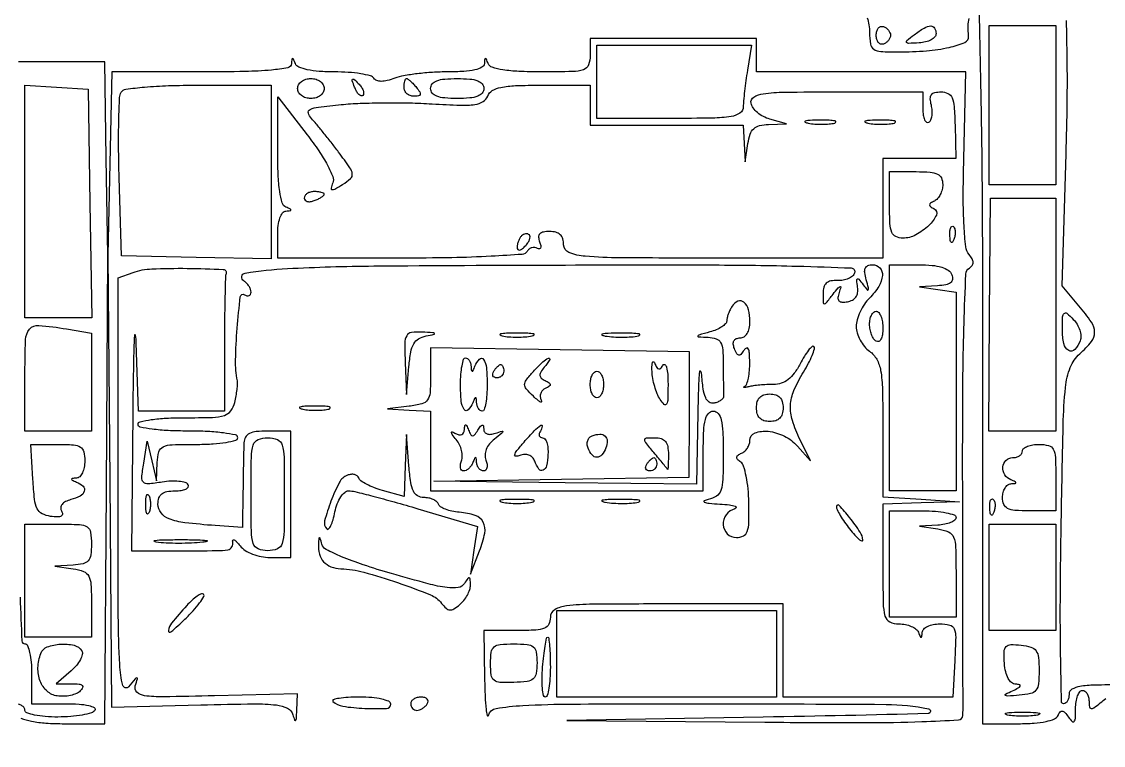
# Model space of a CAD drawing. Extents: x 23 to 255, y 40 to 184.
# Drawn here: x 47.76 to 61.52, y 148.45 to 157.66 of the extents above; entities that cross this region are included whole.
import ezdxf

# ---------------------------------------------------------------- set-up
doc = ezdxf.new("R2010")
doc.units = 0
doc.header["$MEASUREMENT"] = 0

msp = doc.modelspace()

# ---------------------------------------------------------------- linework, layer by layer
for points in [[(207.919475, 175.632891, 0.000007), (191.762556, 175.634099, 0.00002)], [(173.0434, 175.634494, 0.000013), (151.49745, 175.633531)], [(47.752712, 162.111413, 0.008141), (48.108224, 162.109, 0.02075), (48.365658, 162.122138, 0.022816), (48.546849, 162.147322, 0.211442), (48.610598, 162.19098, 0.031804), (48.632773, 162.232554, 0.41472), (48.627191, 162.24739, 0.228335), (48.60538, 162.24686, 0.01728), (48.552321, 162.217332, -0.009209), (48.485843, 162.178918, -0.558848), (48.475933, 162.184509, -0.177912), (48.482567, 162.20492, -0.003784), (48.549609, 162.28886, -0.113209), (48.638993, 162.358782, -0.06192), (48.771963, 162.402065, -0.03745), (48.972371, 162.425446, -0.01032), (49.289859, 162.432, 0.003172), (49.530088, 162.433524, 0.005121), (49.734537, 162.438213, 0.001238), (49.912379, 162.444555, 0.248592), (49.927203, 162.45315, 0.137701), (49.932728, 162.472053, 0.000008), (49.952466, 164.319505, 0.000321)], [(59.937617, 157.739042, -0.000646), (59.959855, 156.626325, -0.003416), (59.976439, 155.227706, -0.001256), (59.9814, 153.2529), (59.9814, 148.7268), (60.43965, 148.7268, 0.01723), (60.635224, 148.733541, 0.034776), (60.787884, 148.754811, 0.043688), (60.895753, 148.787622, 0.203421), (60.940809, 148.83255, -0.068328), (60.966162, 148.876634, -0.274217), (60.993919, 148.887629, -0.172412), (61.027216, 148.869458, -0.02856), (61.073464, 148.8114, 0.037838), (61.120209, 148.754899, 0.441775), (61.145715, 148.755614, 0.167019), (61.161163, 148.794312, 0.010815), (61.164505, 148.91715, -0.034565), (61.171171, 149.006259, -0.052525), (61.190271, 149.081459, -0.068254), (61.217854, 149.133175, -0.240619), (61.2504, 149.1498, -0.159372), (61.282668, 149.139247, -0.096868), (61.310149, 149.10948, -0.078585), (61.328706, 149.065032, -0.059737), (61.335, 149.012541, 0.034637), (61.339991, 148.940584, 0.332946), (61.360315, 148.920092, 0.194971), (61.396275, 148.928832, 0.014496), (61.47814, 148.991391, -0.006651), (61.550697, 149.048664, -0.145069)], [(58.512136, 157.704952, -0.047701), (58.535395, 157.615721, -0.039935), (58.5432, 157.51815, 0.038369), (58.554441, 157.371877, 0.210371), (58.596075, 157.30665, 0.134842), (58.684557, 157.277334, 0.012968), (58.913325, 157.2714, 0.020078), (59.267141, 157.285613, 0.03551), (59.555824, 157.329625, 0.04247), (59.756992, 157.393437, 0.336021), (59.8034, 157.47257, -0.030904), (59.796089, 157.602653, -0.072681), (59.810661, 157.698583, -0.119172)], [(61.754708, 149.218597, 0.007102), (61.406048, 149.217591, 0.038093), (61.217027, 149.199916, 0.08766), (61.116233, 149.163778, 0.269147), (61.0812, 149.10341, -0.054314), (61.076081, 149.056428, -0.074008), (61.060901, 149.016675, -0.093644), (61.038463, 148.989998, -0.172885), (61.012096, 148.9806, -0.408446), (60.984399, 149.007755, -0.001027), (60.973785, 149.608094, -0.005056), (60.969983, 150.297645, -0.003031), (60.978716, 151.11675, -0.001263), (61.005885, 152.528044, -0.020201), (61.035577, 153.004987, -0.066377), (61.096217, 153.258118, -0.120403), (61.21702, 153.431943, 0.040764), (61.365296, 153.586237, 0.176933), (61.406204, 153.704208, 0.146503), (61.36491, 153.834286, 0.0253), (61.206974, 154.04251), (60.994347, 154.295202), (61.043816, 155.973651, 0.004234), (61.057482, 156.624403, 0.006453), (61.057268, 157.189481, 0.002706), (61.048271, 157.670649, 0.148769)], [(47.746564, 148.797657, 0.042098), (47.883221, 148.758401, 0.032673), (48.066392, 148.734405, 0.016235), (48.300557, 148.7268), (48.8142, 148.7268), (48.834202, 151.70895), (48.854204, 154.6911), (48.877467, 151.8147), (48.90073, 148.9383), (50.034426, 148.965867, -0.002937), (50.715742, 148.978429, -0.030077), (50.997395, 148.965019, -0.089753), (51.140337, 148.922872, -0.216307), (51.208047, 148.838967, 0.01578), (51.228201, 148.770047, 0.581501), (51.241187, 148.767397, 0.163068), (51.251779, 148.792773, 0.00626), (51.25794, 148.896), (51.267908, 149.1075), (50.211058, 149.081527, -0.002643), (49.560081, 149.06897, -0.034809), (49.319766, 149.082343, -0.158562), (49.223696, 149.127533, -0.288431), (49.202611, 149.208427, 0.007633), (49.229888, 149.299382, 0.539496), (49.221201, 149.30942, 0.18769), (49.200583, 149.298072, 0.003223), (49.117206, 149.19708, -0.61902), (49.043394, 149.213701, -0.046952), (49.00431, 149.477829, -0.012266), (48.986645, 150.096643, -0.001002), (48.9834, 151.716024), (48.9834, 154.399188), (49.17375, 154.465936, -0.073951), (49.412639, 154.511788, -0.013682), (49.861654, 154.51836, -0.007265), (50.321869, 154.505813, -0.511411), (50.35815, 154.450862, 0.083435), (50.349633, 154.407842, 0.001379), (50.343213, 154.162897, 0.003529), (50.338531, 153.877259, 0.002332), (50.337, 153.549), (50.337, 152.703), (49.79006, 152.703), (49.243119, 152.703), (49.215701, 153.57015, 0.046004), (49.203558, 153.667939, 0.874943), (49.191097, 153.666911, 0.008462), (49.179013, 153.311465, 0.001724), (49.170442, 152.68185), (49.1526, 150.9264), (49.7448, 150.9264, 0.001603), (50.242744, 150.927996, 0.039037), (50.380708, 150.939674, 0.225154), (50.431726, 150.974983, 0.189348), (50.441525, 151.04061, -0.195935), (50.444964, 151.061802, -0.398942), (50.459886, 151.065831, -0.082596), (50.491855, 151.041006, -0.019959), (50.535451, 150.98985, 0.08543), (50.600049, 150.931517, 0.048594), (50.694314, 150.883999, 0.045485), (50.804521, 150.852439, 0.047033), (50.917377, 150.8418), (51.183, 150.8418), (51.183, 151.6455), (51.183, 152.4492), (50.8869, 152.4492, 0.024572), (50.742027, 152.442076, 0.089443), (50.653769, 152.417015, 0.149674), (50.604637, 152.371038, 0.120049), (50.584353, 152.30115, 0.005091), (50.581526, 152.216362, 0.000933), (50.578188, 152.059585, 0.001002), (50.574992, 151.87612, 0.000911), (50.572417, 151.686703), (50.566928, 151.220305), (50.219314, 151.246265, -0.010928), (49.834198, 151.283504, -0.060453), (49.632303, 151.332699, -0.137644), (49.529656, 151.408066, -0.167513), (49.491, 151.520212, -0.078015), (49.503331, 151.598759, -0.151293), (49.539472, 151.650278, -0.122538), (49.604645, 151.678983, -0.042783), (49.707493, 151.6878, 0.035133), (49.787129, 151.693403, 0.075148), (49.846043, 151.711015, 0.144926), (49.875127, 151.736957, 0.284355), (49.875143, 151.76683, 0.190365), (49.838149, 151.794431, 0.041004), (49.758044, 151.809239, 0.037323), (49.656342, 151.811908, 0.028132), (49.545095, 151.800226, -0.014834), (49.363877, 151.776311, -0.226811), (49.306009, 151.797076, -0.223923), (49.285427, 151.855333, -0.014454), (49.309342, 152.038446), (49.354794, 152.3223), (49.412888, 152.0685), (49.470981, 151.8147), (49.480991, 152.04735, -0.057577), (49.502909, 152.1849, -0.222395), (49.55786, 152.248739, -0.09862), (49.673256, 152.275249, -0.007302), (49.9986, 152.28, 0.015416), (50.19456, 152.286043, 0.025878), (50.35815, 152.304675, 0.024068), (50.480547, 152.331182, 0.339565), (50.5062, 152.3646, 0.354925), (50.478041, 152.399272, 0.018508), (50.326425, 152.42523, 0.02162), (50.123599, 152.443394, 0.011522), (49.8717, 152.4492, -0.011522), (49.619801, 152.455006, -0.02162), (49.416975, 152.47317, -0.018508), (49.265359, 152.499128, -0.354925), (49.2372, 152.5338, -0.350249), (49.264575, 152.568085, -0.020235), (49.405997, 152.59422, -0.02294), (49.595258, 152.612523, -0.012635), (49.827788, 152.6184, 0.007156), (50.184573, 152.623506, 0.0672), (50.335635, 152.648322, 0.16194), (50.416742, 152.705994, 0.096722), (50.46752, 152.814204, 0.015141), (50.485211, 152.894973, 0.015674), (50.497748, 152.97574, 0.015567), (50.504211, 153.046161, 0.062768), (50.501414, 153.089154, -0.052358), (50.478738, 153.352997, -0.015654), (50.499024, 153.756809, -0.008375), (50.538588, 154.158207, -0.549349), (50.5908, 154.1835, 0.076764), (50.62315, 154.16981, 0.154201), (50.650549, 154.171424, 0.186277), (50.668696, 154.18777, 0.117858), (50.6754, 154.215814, 0.092658), (50.668553, 154.252442, 0.053013), (50.647896, 154.292562, 0.050471), (50.617583, 154.329871, 0.058587), (50.581768, 154.358282, -0.694585), (50.601953, 154.459447, -0.027174), (51.13816, 154.516148, -0.010717), (52.235891, 154.548633, -0.001436), (54.548677, 154.56084, -0.001039), (56.56391, 154.561499, -0.006095), (57.622482, 154.54674, -0.004006), (58.31093, 154.523224, -0.499868), (58.353373, 154.461391, -0.135253), (58.325778, 154.420566, -0.071503), (58.273753, 154.387604, -0.06276), (58.206495, 154.367046, -0.056717), (58.133843, 154.36283, 0.057744), (58.049002, 154.357732, 0.140007), (57.993102, 154.330481, 0.146003), (57.961437, 154.278725, 0.064864), (57.951, 154.19861, 0.008095), (57.952854, 154.084114, 0.381804), (57.967648, 154.068605, 0.248049), (57.99164, 154.078941, 0.004766), (58.078108, 154.18848, -0.005828), (58.14396, 154.271542, -0.152628), (58.167426, 154.287113, -0.586039), (58.176806, 154.277885, -0.016763), (58.15616, 154.211175, 0.054676), (58.141241, 154.145816, 0.215207), (58.153493, 154.107406, 0.202647), (58.19118, 154.089748, 0.04849), (58.261703, 154.093885, 0.082459), (58.32499, 154.11486, 0.118288), (58.369224, 154.153662, 0.115868), (58.391608, 154.208974, 0.076964), (58.391622, 154.27771, -0.008344), (58.379163, 154.368269, -0.32263), (58.388482, 154.385162, -0.348545), (58.406543, 154.380967, -0.008978), (58.460614, 154.3104, 0.011192), (58.510695, 154.245638, 0.51334), (58.52506, 154.246478, 0.206935), (58.528746, 154.269939, 0.005474), (58.500741, 154.37385, -0.034623), (58.481876, 154.464591, -0.133132), (58.489219, 154.521229, -0.202004), (58.521405, 154.552974, -0.095251), (58.579799, 154.5642, -0.206812), (58.673478, 154.523721, -0.213496), (58.706556, 154.428508, -0.117632), (58.660207, 154.288876, -0.057742), (58.5432, 154.1412, 0.04924), (58.478438, 154.06225, 0.037866), (58.423703, 153.965061, 0.038887), (58.386213, 153.865303, 0.070551), (58.374, 153.779176, 0.074668), (58.38643, 153.696404, 0.048812), (58.423703, 153.607171, 0.048158), (58.478455, 153.525301, 0.065236), (58.5432, 153.4644, -0.111562), (58.634104, 153.361601, -0.083227), (58.684134, 153.218251, -0.037223), (58.707173, 152.977251, -0.005224), (58.7124, 152.477046), (58.7124, 151.611644), (59.19885, 151.581118), (59.6853, 151.550593), (59.19885, 151.534597), (58.7124, 151.5186), (58.7124, 150.7572, 0.003809), (58.716182, 150.260712, 0.061852), (58.739229, 150.095716, 0.217496), (58.799516, 150.022767, 0.113438), (58.91685, 149.9958, -0.048059), (58.998222, 149.987961, -0.053115), (59.073777, 149.964736, -0.060057), (59.132837, 149.930581, -0.136586), (59.163971, 149.89005, 0.009076), (59.187682, 149.83423, 0.295955), (59.199444, 149.8266, 0.382689), (59.208558, 149.834773, 0.011437), (59.213321, 149.89005, -0.187352), (59.232033, 149.930479, -0.081215), (59.281592, 149.964736, -0.064104), (59.353063, 149.988003, -0.046706), (59.436352, 149.9958, -0.059757), (59.562337, 149.980689, -0.240173), (59.619363, 149.931658, -0.103713), (59.638861, 149.826027, -0.007655), (59.627191, 149.5305), (59.601677, 149.0652), (58.522539, 149.0652), (57.4434, 149.0652), (57.4434, 149.6574), (57.4434, 150.2496), (55.9629, 150.2496, 0.001825), (55.020629, 150.24616, 0.026629), (54.688613, 150.226033, 0.103099), (54.537584, 150.176107, 0.267644), (54.4824, 150.0804, -0.110458), (54.462609, 149.991907, -0.189791), (54.408375, 149.94081, -0.083766), (54.297069, 149.916694, -0.011557), (54.0594, 149.9112), (53.6364, 149.9112), (53.646214, 149.29785, 0.006215), (53.652638, 149.071939, 0.015753), (53.66451, 148.908161, 0.044338), (53.679284, 148.832353, 0.762131), (53.694717, 148.83255, -0.296248), (53.791384, 148.920667, -0.027063), (54.13079, 148.95782, -0.012691), (54.767081, 148.976619, -0.001127), (56.370953, 148.979669, -0.001343), (58.754664, 148.972426, -0.049855), (59.293499, 148.915448, -0.891061), (59.288007, 148.854508, -0.001869), (57.1896, 148.809474), (54.6939, 148.765248), (57.21075, 148.746024, 0.00173), (58.492335, 148.74067, 0.00876), (59.207069, 148.75268, 0.006822), (59.675182, 148.77515, 0.387501), (59.730821, 148.83255, 0.00784), (59.732041, 148.915124, 0.000042), (59.731244, 149.719088, 0.000185), (59.729922, 150.635022, 0.000117), (59.727738, 151.702051, -0.001989), (59.729875, 152.96094, -0.006156), (59.745165, 153.810896, -0.002711), (59.767824, 154.444901, -0.248981), (59.813225, 154.522533, 0.092363), (59.849367, 154.555387, 0.16921), (59.861505, 154.59282, 0.126361), (59.848909, 154.637799, 0.042092), (59.8095, 154.694353, -0.146048), (59.767057, 154.793995, -0.014321), (59.744904, 155.057132, -0.014326), (59.735212, 155.420004, -0.005841), (59.741942, 155.913641), (59.7699, 157.017839), (58.43745, 157.01772), (57.105, 157.0176), (57.105, 157.2291), (57.105, 157.4406), (56.0475, 157.4406), (54.99, 157.4406), (54.99, 157.2291, -0.087474), (54.968427, 157.106729, -0.228), (54.906105, 157.045879, -0.076351), (54.767571, 157.021712, -0.005076), (54.36255, 157.0176, -0.010741), (54.080518, 157.023659, -0.028397), (53.879721, 157.043753, -0.037086), (53.744091, 157.075604, -0.22427), (53.692429, 157.12335, 0.009076), (53.668718, 157.17917, 0.295955), (53.656956, 157.1868, 0.382689), (53.647842, 157.178627, 0.011437), (53.643079, 157.12335, -0.262429), (53.612729, 157.076656, -0.064645), (53.523618, 157.043922, -0.040924), (53.381053, 157.023667, -0.014833), (53.176607, 157.0176, 0.015586), (52.984876, 157.011622, 0.014461), (52.789013, 156.993698, 0.014621), (52.61578, 156.96762, 0.046199), (52.502802, 156.936233, -0.029798), (52.408275, 156.906604, -0.061117), (52.331347, 156.897165, -0.087389), (52.274138, 156.907241, -0.168712), (52.238502, 156.936233, 0.195707), (52.194912, 156.968061, 0.020993), (52.069842, 156.993698, 0.023337), (51.912237, 157.01167, 0.01672), (51.734957, 157.0176, -0.01751), (51.541868, 157.024364, -0.035028), (51.390707, 157.045676, -0.043953), (51.283761, 157.078516, -0.203096), (51.239029, 157.12335, 0.009076), (51.215318, 157.17917, 0.295955), (51.203556, 157.1868, 0.382689), (51.194442, 157.178627, 0.011437), (51.189679, 157.12335, -0.342314), (51.142915, 157.070321, -0.024128), (50.934039, 157.040836, -0.018583), (50.60024, 157.022518, -0.004415), (50.043287, 157.0176), (48.903575, 157.0176), (48.877444, 155.85435), (48.851313, 154.6911), (48.83281, 155.9178), (48.814307, 157.1445), (48.264576, 157.1445), (47.714845, 157.1445)], [(47.73633, 150.336444, 0.002321), (47.759455, 149.77976, 0.400758), (47.799, 149.742, -0.31052), (47.831868, 149.719409, -0.036969), (47.858749, 149.630169, -0.033738), (47.877485, 149.507214, -0.020945), (47.8836, 149.3613), (47.8836, 148.9806), (48.311593, 148.9806, -0.014995), (48.487032, 148.975337, -0.040398), (48.610451, 148.957853, -0.077973), (48.678695, 148.930823, -0.420328), (48.6873, 148.896, -0.187586), (48.643577, 148.863012, -0.024383), (48.527584, 148.836251, -0.025672), (48.380917, 148.817576, -0.018832), (48.217007, 148.8114, -0.019057), (48.056782, 148.817509, -0.030878), (47.92179, 148.836251, -0.03204), (47.822609, 148.863034, -0.321151), (47.799, 148.896, 0.154765), (47.788768, 148.928265, 0.09778), (47.759948, 148.955749, 0.080164), (47.716891, 148.974296, 0.061768)]]:
    msp.add_lwpolyline(points, format="xyb")
for points in [[(65.58615, 159.830721), (64.296, 159.804993), (64.275635, 155.471447), (64.255271, 151.1379), (64.232567, 155.473101), (64.209864, 159.808302), (58.013682, 159.830559, -0.000028), (54.020799, 159.845125, -0.989179), (54.020767, 159.849534, -0.004438), (54.430313, 159.853293, -0.000015), (59.3469, 159.854632, -0.000316), (62.150895, 159.853538, -0.000703), (64.285557, 159.848357, -0.001095), (65.586093, 159.840525, -0.986023)], [(58.80969, 157.4829, -0.102038), (58.802887, 157.44991, -0.070382), (58.782975, 157.417234, -0.066918), (58.753508, 157.389818, -0.073624), (58.718745, 157.372215, -0.159683), (58.684188, 157.37204, -0.143818), (58.654515, 157.392224, -0.107546), (58.634539, 157.431207, -0.064908), (58.6278, 157.4829, -0.064908), (58.634539, 157.534593, -0.107546), (58.654515, 157.573576, -0.143818), (58.684188, 157.59376, -0.159683), (58.718745, 157.593585, -0.073624), (58.753508, 157.575982, -0.066918), (58.782975, 157.548566, -0.070382), (58.802887, 157.51589, -0.102038)], [(59.38914, 157.50405, -0.188006), (59.372992, 157.462692, -0.081609), (59.325726, 157.425702, -0.064286), (59.25591, 157.3984, -0.046697), (59.173344, 157.385832, -0.006372), (59.038384, 157.379757, -0.269129), (59.013888, 157.392935, -0.375369), (59.017821, 157.416298, -0.009263), (59.109954, 157.488892, -0.025847), (59.237839, 157.575843, -0.12342), (59.32155, 157.601723, -0.282167), (59.369952, 157.575545, -0.132145)], [(56.9901, 157.03875, 0.006371), (56.969958, 156.90643, 0.006031), (56.952792, 156.771202, 0.006003), (56.940483, 156.651173, 0.020978), (56.936731, 156.57345, -0.247061), (56.894588, 156.494574, -0.109953), (56.781728, 156.449936, -0.035547), (56.547324, 156.429598, -0.003871), (56.0052, 156.4254), (55.0746, 156.4254), (55.0746, 156.8907), (55.0746, 157.356), (56.058569, 157.356), (57.042539, 157.356)], [(51.606, 156.8061, -0.130775), (51.593039, 156.757391, -0.10214), (51.55665, 156.716212, -0.08892), (51.501892, 156.688664, -0.072314), (51.4368, 156.6792, -0.072314), (51.371708, 156.688664, -0.08892), (51.31695, 156.716212, -0.10214), (51.280561, 156.757391, -0.130775), (51.2676, 156.8061, -0.130775), (51.280561, 156.854809, -0.10214), (51.31695, 156.895987, -0.08892), (51.371708, 156.923536, -0.072314), (51.4368, 156.933, -0.072314), (51.501892, 156.923536, -0.08892), (51.55665, 156.895987, -0.10214), (51.593039, 156.854809, -0.130775)], [(52.097261, 156.719261, -0.278911), (52.074573, 156.713675, -0.120343), (52.046846, 156.730376, -0.070189), (52.017687, 156.768814, -0.036269), (51.992139, 156.823601, -0.008399), (51.962861, 156.904556, -0.286372), (51.96727, 156.923594, -0.400052), (51.983616, 156.923991, -0.011214), (52.039498, 156.87096, -0.043285), (52.076265, 156.82754, -0.063152), (52.099829, 156.783358, -0.082976), (52.1075, 156.74517, -0.20742)], [(52.778698, 156.8202, -0.02929), (52.820087, 156.763927, -0.21616), (52.82494, 156.731782, -0.284908), (52.804035, 156.712703, -0.046192), (52.746757, 156.7074, -0.088623), (52.698818, 156.715964, -0.094873), (52.658082, 156.740535, -0.099964), (52.63083, 156.777168, -0.110531), (52.6212, 156.8202, -0.02678), (52.623517, 156.863423, -0.042237), (52.630583, 156.899865, -0.051723), (52.640819, 156.925545, -0.278952), (52.653141, 156.933, -0.165873), (52.670571, 156.927054, -0.018608), (52.703199, 156.899865, -0.020979), (52.740512, 156.863402, -0.015561)], [(53.6364, 156.8061, -0.176579), (53.61528, 156.748162, -0.128937), (53.55885, 156.708281, -0.069535), (53.45774, 156.685679, -0.020272), (53.298, 156.6792, -0.020272), (53.13826, 156.685679, -0.069535), (53.03715, 156.708281, -0.128937), (52.98072, 156.748162, -0.176579), (52.9596, 156.8061, -0.176579), (52.98072, 156.864038, -0.128937), (53.03715, 156.903919, -0.069535), (53.13826, 156.926521, -0.020272), (53.298, 156.933, -0.020272), (53.45774, 156.926521, -0.069535), (53.55885, 156.903919, -0.128937), (53.61528, 156.864038, -0.176579)], [(50.9292, 155.743142), (50.9292, 154.637884), (49.97745, 154.656904), (49.0257, 154.675924), (48.997152, 155.673671, -0.005338), (48.990182, 156.062396, -0.007829), (48.993056, 156.404324, -0.004227), (49.002404, 156.691716, -0.128857), (49.023295, 156.759909, -0.224837), (49.08129, 156.797484, -0.01064), (49.31834, 156.823978, -0.014735), (49.623741, 156.842495, -0.007772), (50.003593, 156.8484), (50.9292, 156.8484)], [(54.99, 156.5946), (54.99, 156.3408), (55.9629, 156.3408), (56.9358, 156.3408), (56.948476, 156.10815), (56.961152, 155.8755), (56.996395, 156.10815, -0.044271), (57.024942, 156.225397, -0.125696), (57.070514, 156.295352, -0.129248), (57.143184, 156.333764, -0.04805), (57.258669, 156.349233), (57.4857, 156.357666), (57.274644, 156.416392, -0.054984), (57.191858, 156.449578, -0.053425), (57.117421, 156.500268, -0.058026), (57.061845, 156.559891, -0.111484), (57.035791, 156.619459, -0.311298), (57.06972, 156.696817, -0.105592), (57.191634, 156.740421, -0.03033), (57.460715, 156.759947, -0.002949), (58.113997, 156.7638), (59.22, 156.7638), (59.22, 156.547307, 0.034022), (59.225432, 156.467563, 0.072514), (59.242518, 156.408326, 0.140077), (59.267673, 156.378698, 0.293546), (59.296658, 156.378191, 0.15438), (59.322834, 156.408591, 0.064046), (59.337806, 156.461329, 0.054994), (59.340337, 156.526477, 0.046215), (59.329091, 156.594684, -0.049835), (59.316212, 156.676469, -0.173838), (59.331139, 156.726928, -0.181572), (59.374144, 156.755085, -0.055173), (59.45288, 156.7638, -0.11439), (59.540386, 156.743515, -0.181407), (59.59257, 156.688202, -0.08181), (59.619456, 156.575481, -0.01209), (59.630424, 156.3408), (59.639954, 155.9178), (59.176177, 155.9178), (58.7124, 155.9178), (58.7124, 155.2833), (58.7124, 154.6488), (56.682, 154.6488, -0.001241), (55.372565, 154.652051, -0.019546), (54.92655, 154.671713, -0.07148), (54.719254, 154.719345, -0.309944), (54.6516, 154.818, 0.072786), (54.640593, 154.893211, 0.130944), (54.608169, 154.945974, 0.12593), (54.552744, 154.97689, 0.064658), (54.473349, 154.9872, 0.043923), (54.39342, 154.980165, 0.15703), (54.348646, 154.95645, 0.206274), (54.333094, 154.915792, 0.081406), (54.34548, 154.855906, -0.03703), (54.359767, 154.808441, -0.134924), (54.358213, 154.777301, -0.315874), (54.343036, 154.765983, -0.14665), (54.318077, 154.772686, 0.109749), (54.284327, 154.784433, 0.099868), (54.247531, 154.781382, 0.095102), (54.213349, 154.763955, 0.089269), (54.187153, 154.73478, -0.240869), (54.123888, 154.69647, -0.004628), (53.730263, 154.671836, -0.009129), (53.22863, 154.654277, -0.004183), (52.573907, 154.6488), (51.0138, 154.6488), (51.0138, 154.9449, -0.029469), (51.02092, 155.065599, -0.054598), (51.042981, 155.161137, -0.076734), (51.07672, 155.224516, -0.219781), (51.11955, 155.247679, 0.011437), (51.174827, 155.252442, 0.382689), (51.183, 155.261556, 0.295955), (51.17537, 155.273318, 0.009076), (51.11955, 155.297029, -0.229469), (51.071153, 155.350445, -0.034939), (51.039567, 155.494973, -0.026766), (51.019714, 155.710638, -0.009569), (51.0138, 156.019629), (51.0138, 156.699558), (51.388925, 156.216471, -0.015697), (51.537449, 156.012281, -0.026759), (51.646609, 155.831802, -0.02833), (51.714633, 155.684962, -0.188067), (51.715059, 155.605715, 0.030471), (51.694036, 155.53905, 0.441691), (51.706273, 155.520666, 0.170315), (51.740903, 155.527173, 0.008782), (51.839937, 155.586629, 0.03991), (51.940981, 155.661551, 0.249259), (51.96317, 155.719717, 0.122322), (51.933596, 155.796519, 0.007498), (51.788752, 155.996856, 0.005038), (51.693674, 156.121648, 0.004731), (51.594106, 156.247169, 0.004711), (51.503703, 156.356818, 0.016232), (51.442158, 156.4254, -0.1288), (51.404295, 156.493467, -0.36172), (51.425989, 156.539228, -0.077898), (51.531849, 156.569492, -0.006176), (51.822858, 156.601817, -0.015296), (52.061675, 156.618007, -0.007286), (52.369596, 156.624944, -0.007215), (52.691848, 156.622857, -0.010175), (52.978817, 156.611011, 0.006967), (53.338036, 156.593874, 0.04308), (53.522445, 156.60354, 0.098767), (53.626904, 156.639947, 0.169631), (53.685818, 156.709544, -0.168972), (53.744281, 156.778786, -0.08345), (53.853025, 156.820753, -0.041772), (54.037789, 156.842713, -0.008701), (54.364551, 156.8484), (54.99, 156.8484)], [(57.761636, 156.365566, 0.028254), (57.845651, 156.354284, 0.020511), (57.939968, 156.35089, 0.020826), (58.030035, 156.355099, 0.041951), (58.100036, 156.367273, 0.285845), (58.113112, 156.381088, 0.417468), (58.104495, 156.393962, 0.038992), (58.030391, 156.402298, 0.009782), (57.9087, 156.404065, 0.008901), (57.787815, 156.401303, 0.053901), (57.72591, 156.392052, 0.67161), (57.724235, 156.379428, 0.082665)], [(58.523036, 156.365566, 0.028254), (58.607051, 156.354284, 0.020511), (58.701368, 156.35089, 0.020826), (58.791435, 156.355099, 0.041951), (58.861436, 156.367273, 0.285845), (58.874512, 156.381088, 0.417468), (58.865895, 156.393962, 0.038992), (58.791791, 156.402298, 0.009782), (58.6701, 156.404065, 0.008901), (58.549215, 156.401303, 0.053901), (58.48731, 156.392052, 0.67161), (58.485635, 156.379428, 0.082665)], [(59.4738, 155.58645, -0.05969), (59.465931, 155.520769, -0.056352), (59.442736, 155.457435, -0.060661), (59.408527, 155.405767, -0.107454), (59.36805, 155.37495, 0.034028), (59.319937, 155.348374, 0.24038), (59.306928, 155.325981, 0.262265), (59.317901, 155.303749, 0.03926), (59.362763, 155.278012, -0.409896), (59.392702, 155.196095, -0.096593), (59.298952, 155.064831, -0.067473), (59.130097, 154.943449, -0.122742), (58.9662, 154.9026, -0.110458), (58.877707, 154.922391, -0.189791), (58.82661, 154.976625, -0.083766), (58.802494, 155.087931, -0.011557), (58.797, 155.3256), (58.797, 155.7486), (59.1354, 155.7486, -0.017721), (59.314322, 155.742257, -0.09427), (59.408511, 155.717316, -0.178255), (59.456502, 155.667937, -0.104969)], [(51.3522, 155.412855, 0.184534), (51.362562, 155.385734, 0.147206), (51.389477, 155.369286, 0.100118), (51.430509, 155.366958, 0.055937), (51.4791, 155.379606, 0.02136), (51.527708, 155.400682, 0.030395), (51.568723, 155.423765, 0.030693), (51.59863, 155.445789, 0.222225), (51.606, 155.461551, 0.289661), (51.597871, 155.474405, 0.046727), (51.568723, 155.485033, 0.039339), (51.52773, 155.492391, 0.024748), (51.4791, 155.4948, 0.062722), (51.430579, 155.488689, 0.08088), (51.389477, 155.470729, 0.098158), (51.361971, 155.444107, 0.152681)], [(54.1158, 154.9308, 0.063896), (54.094194, 154.902833, 0.039129), (54.075968, 154.865288, 0.038674), (54.063536, 154.824585, 0.054831), (54.0594, 154.78698, 0.142677), (54.067325, 154.759772, 0.290264), (54.08669, 154.750681, 0.131573), (54.11803, 154.763481, 0.034019), (54.15951, 154.79967, 0.041736), (54.194633, 154.841203, 0.061283), (54.217373, 154.883212, 0.080535), (54.225185, 154.919331, 0.212536), (54.21591, 154.94349, 0.128169), (54.194896, 154.955815, 0.100736), (54.168472, 154.957793, 0.089268), (54.14064, 154.949056, 0.075941)], [(59.616191, 154.886737, -0.054073), (59.597448, 154.851487, -0.470617), (59.58203, 154.850028, -0.168741), (59.570074, 154.874711, -0.018894), (59.565079, 154.93785, -0.028489), (59.566009, 154.996747, -0.077125), (59.575376, 155.037354, -0.208169), (59.590997, 155.052797, -0.296942), (59.609513, 155.048887, -0.126455), (59.625861, 155.021229, -0.060344), (59.632558, 154.980172, -0.05415), (59.629392, 154.933003, -0.051402)], [(59.588994, 154.4373, -0.114517), (59.597215, 154.378265, -0.209233), (59.57423, 154.33641, -0.120833), (59.514557, 154.310076, -0.030018), (59.407695, 154.297724), (59.1777, 154.285048), (59.41035, 154.249805), (59.643, 154.214561), (59.643, 152.951181), (59.643, 151.6878), (59.22, 151.6878), (58.797, 151.6878), (58.797, 153.126), (58.797, 154.5642), (59.168649, 154.5642, -0.021796), (59.337526, 154.556835, -0.051552), (59.461041, 154.533057, -0.0754), (59.544375, 154.493447, -0.153735)], [(56.794891, 154.03683, 0.028873), (56.768765, 153.989886, 0.024212), (56.746485, 153.937439, 0.024903), (56.730819, 153.887414, 0.059485), (56.725595, 153.848914, -0.194574), (56.710739, 153.813813, -0.051399), (56.662552, 153.774578, -0.04426), (56.593866, 153.737747, -0.03312), (56.5128, 153.709297, 0.001744), (56.371124, 153.669355, 0.252115), (56.359183, 153.657725, 0.489363), (56.365715, 153.648291, 0.00269), (56.49165, 153.642033, -0.072776), (56.592503, 153.622682, -0.185585), (56.648426, 153.5754, -0.108512), (56.675449, 153.483425, -0.017397), (56.682, 153.2952, 0.001216), (56.682326, 153.160968, 0.001564), (56.683313, 153.037567, 0.001193), (56.68471, 152.934133, 0.013606), (56.686469, 152.89335, -0.178492), (56.678842, 152.86712, -0.075112), (56.65246, 152.840778, -0.060974), (56.612502, 152.818275, -0.046344), (56.564419, 152.803481, -0.206225), (56.50333, 152.815921, -0.143173), (56.458509, 152.87149, -0.064364), (56.427491, 152.985436, -0.014759), (56.406, 153.184181, 0.202771), (56.392529, 153.210162, 0.602686), (56.37899, 153.204558, 0.015531), (56.366738, 153.008876, 0.003676), (56.358849, 152.68185), (56.3436, 151.7724), (54.67275, 151.791612), (53.0019, 151.810825), (54.625522, 151.835722), (56.249144, 151.860619), (56.251326, 152.659062), (56.253507, 153.457504), (54.606463, 153.482102), (52.959419, 153.5067), (52.95951, 153.15251, -0.016511), (52.952407, 152.935813, -0.13842), (52.919988, 152.844418, -0.178221), (52.848122, 152.79503, -0.031483), (52.68465, 152.764199), (52.4097, 152.730078), (52.68465, 152.716539), (52.9596, 152.703), (52.9596, 152.1954), (52.9596, 151.6878), (54.6939, 151.6878), (56.4282, 151.6878), (56.4282, 152.1954, -0.010614), (56.433653, 152.452241, -0.050675), (56.454638, 152.59725, -0.113455), (56.493932, 152.67443, -0.222027), (56.5551, 152.703, -0.230673), (56.616761, 152.672954, -0.10913), (56.655916, 152.591181, -0.047757), (56.676681, 152.436831, -0.009571), (56.682, 152.158984, -0.008062), (56.67678, 151.835282, -0.07125), (56.652024, 151.694864, -0.168546), (56.595669, 151.620844, -0.099285), (56.49165, 151.578305, 0.063111), (56.440674, 151.561619, 0.657256), (56.441224, 151.545698, 0.069546), (56.501559, 151.531285, 0.008168), (56.6397, 151.520307, -0.012503), (56.76117, 151.509594, -0.048161), (56.835205, 151.493875, -0.377852), (56.845448, 151.476896, -0.291738), (56.83005, 151.460283, 0.172319), (56.719539, 151.385181, 0.1733), (56.681486, 151.257392, 0.189177), (56.733872, 151.14247, 0.194695), (56.849677, 151.0956, 0.114867), (56.937573, 151.116063, 0.195101), (56.987076, 151.171605, 0.080789), (57.008183, 151.28669, 0.01025), (57.008095, 151.53975, 0.019496), (56.997601, 151.714938, 0.025313), (56.973659, 151.873961, 0.0245), (56.941361, 152.00096, 0.16095), (56.903868, 152.053791, -0.04688), (56.864306, 152.089063, -0.214258), (56.854655, 152.117531, -0.22486), (56.869665, 152.142705, -0.051373), (56.91465, 152.166591, 0.087504), (56.955081, 152.191941, 0.065096), (56.989336, 152.232101, 0.064268), (57.012502, 152.280326, 0.080037), (57.0204, 152.32935, -0.310649), (57.085949, 152.424673, -0.121139), (57.252861, 152.44563, -0.085286), (57.461205, 152.384282, -0.099757), (57.624374, 152.25885), (57.790169, 152.0685), (57.659085, 152.339249, -0.036614), (57.562175, 152.583511, -0.088849), (57.537643, 152.775228, -0.088501), (57.581147, 152.964002, -0.036127), (57.702075, 153.198991, 0.015708), (57.765601, 153.310957, 0.024209), (57.812637, 153.411845, 0.021038), (57.842267, 153.494095, 0.279211), (57.834897, 153.524103, 0.405376), (57.811131, 153.524463, 0.03587), (57.766461, 153.475928, 0.031226), (57.713773, 153.400514, 0.017536), (57.658966, 153.303062, -0.037969), (57.585906, 153.184737, -0.070759), (57.507595, 153.10403, -0.084589), (57.420421, 153.057488, -0.080581), (57.321247, 153.0414, 0.012153), (57.235492, 153.039315, 0.010348), (57.145199, 153.033047, 0.010476), (57.063252, 153.023917, 0.028834), (57.006169, 153.012966, -0.012746), (56.965785, 153.003862, -0.084827), (56.945235, 153.003307, -0.606207), (56.943157, 153.009207, -0.077535), (56.95695, 153.020016, 0.186894), (56.981523, 153.049707, 0.029948), (57.001381, 153.123772, 0.029636), (57.014962, 153.218215, 0.022104), (57.019105, 153.3234, 0.015146), (57.015043, 153.438978, 0.093694), (57.000278, 153.496264, 0.412084), (56.976534, 153.50493, 0.144494), (56.946278, 153.478457, -0.034191), (56.906842, 153.424746, -0.265879), (56.87873, 153.414505, -0.234956), (56.853106, 153.433262, -0.027745), (56.823328, 153.499607, -0.065056), (56.809697, 153.556169, -0.15226), (56.818066, 153.598393, -0.176772), (56.847572, 153.62443, -0.093544), (56.896155, 153.6336, 0.145236), (56.946633, 153.648578, 0.113548), (56.986525, 153.689903, 0.086028), (57.011985, 153.755546, 0.049632), (57.0204, 153.840107, 0.060519), (57.001871, 153.992628, 0.154125), (56.944493, 154.086715, 0.28411), (56.869239, 154.099145, 0.155046)], [(58.7124, 153.755507, -0.035659), (58.70659, 153.674152, -0.083483), (58.688093, 153.616239, -0.1651), (58.660354, 153.589459, -0.253782), (58.6278, 153.5913, -0.111412), (58.595351, 153.623112, -0.050262), (58.568051, 153.676463, -0.046318), (58.549467, 153.741102, -0.046881), (58.5432, 153.807793, -0.049547), (58.549442, 153.87063, -0.069539), (58.568051, 153.923764, -0.089706), (58.595501, 153.959524, -0.186414), (58.6278, 153.972, -0.230178), (58.660209, 153.956246, -0.073461), (58.687549, 153.908405, -0.055981), (58.706219, 153.838416, -0.037227)], [(61.222324, 153.59786, -0.094134), (61.152481, 153.48499, -0.359148), (61.076369, 153.474314, -0.205578), (61.015021, 153.561153, -0.052433), (60.9966, 153.736329, -0.007956), (60.999267, 153.903941, -0.19543), (61.01775, 153.945572, -0.384127), (61.051297, 153.946696, -0.021349), (61.135069, 153.869789, -0.061146), (61.184205, 153.806901, -0.057719), (61.217818, 153.732791, -0.0621), (61.231711, 153.659145, -0.107618)], [(48.32775, 153.7485), (48.645, 153.696061), (48.645, 153.072631), (48.645, 152.4492), (48.222, 152.4492), (47.799, 152.4492), (47.799, 153.126, -0.00814), (47.806916, 153.612163, -0.169492), (47.858589, 153.746043, -0.244171), (47.975296, 153.7937, -0.018132)], [(52.63598, 153.31635), (52.65076, 152.9145), (52.682887, 153.26877, -0.02117), (52.70744, 153.452613, -0.083692), (52.74558, 153.55972, -0.130458), (52.806664, 153.622898, -0.087989), (52.900756, 153.659099, 0.00484), (53.004003, 153.680182, 0.591961), (53.007091, 153.690501, 0.185318), (52.98752, 153.699383, 0.002524), (52.85385, 153.706679, 0.043144), (52.715285, 153.701584, 0.239083), (52.655306, 153.66122, 0.127373), (52.631603, 153.570556, 0.009774)], [(53.86905, 153.658495, 0.029693), (53.95574, 153.647081, 0.017887), (54.0594, 153.643371, 0.017887), (54.16306, 153.647081, 0.029693), (54.24975, 153.658495, 0.142433), (54.275978, 153.671925, 0.611425), (54.272354, 153.684388, 0.039503), (54.195732, 153.692953, 0.008087), (54.0594, 153.695158, 0.008087), (53.923068, 153.692953, 0.039503), (53.846446, 153.684388, 0.611425), (53.842822, 153.671925, 0.142433)], [(55.181513, 153.657493, 0.022548), (55.284847, 153.646604, 0.015659), (55.402217, 153.643248, 0.015827), (55.515325, 153.647138, 0.031163), (55.604513, 153.658647, 0.248898), (55.620751, 153.671739, 0.49082), (55.61387, 153.684094, 0.030832), (55.522733, 153.692174, 0.00738), (55.3707, 153.694003, 0.006817), (55.219411, 153.691527, 0.040183), (55.140639, 153.682802, 0.720633), (55.139042, 153.670707, 0.075924)], [(53.473879, 153.27405, 0.011437), (53.478642, 153.218773, 0.382689), (53.487756, 153.2106, 0.295955), (53.499518, 153.21823, 0.009076), (53.523229, 153.27405, -0.093321), (53.581284, 153.364697, -0.482054), (53.632377, 153.36043, -0.126248), (53.669427, 153.255001, -0.021696), (53.6787, 153.0414, -0.017644), (53.674121, 152.911682, -0.028703), (53.660062, 152.802405, -0.028369), (53.640036, 152.721301, -0.329173), (53.61525, 152.703, -0.15854), (53.59052, 152.711044, -0.089311), (53.568476, 152.734064, -0.07335), (53.552392, 152.768306, -0.057469), (53.545121, 152.80875, 0.011437), (53.540358, 152.864027, 0.382689), (53.531244, 152.8722, 0.295955), (53.519482, 152.86457, 0.009076), (53.495771, 152.80875, -0.093321), (53.437716, 152.718103, -0.482054), (53.386623, 152.72237, -0.126248), (53.349573, 152.827799, -0.021696), (53.3403, 153.0414, -0.017644), (53.344879, 153.171118, -0.028703), (53.358938, 153.280395, -0.028369), (53.378964, 153.361499, -0.329173), (53.40375, 153.3798, -0.15854), (53.42848, 153.371756, -0.089311), (53.450524, 153.348736, -0.07335), (53.466608, 153.314494, -0.057469)], [(53.8902, 153.2106, -0.105053), (53.883342, 153.17832, -0.099167), (53.863882, 153.150851, -0.09642), (53.834807, 153.13244, -0.093332), (53.800607, 153.126, -0.108972), (53.770579, 153.132623, -0.182303), (53.752691, 153.150851, -0.161196), (53.750059, 153.178274, -0.082592), (53.7633, 153.2106, -0.029505), (53.786057, 153.242983, -0.035638), (53.811186, 153.270349, -0.038439), (53.835065, 153.289655, -0.151918), (53.852893, 153.2952, -0.210953), (53.867159, 153.288901, -0.081139), (53.879241, 153.270349, -0.061769), (53.887464, 153.242989, -0.042167)], [(54.404628, 153.261127, 0.035991), (54.360854, 153.199911, 0.154337), (54.350214, 153.15691, 0.203112), (54.367362, 153.122684, 0.068225), (54.415419, 153.091927, -0.028688), (54.468279, 153.063702, -0.253473), (54.481124, 153.041602, -0.266198), (54.46937, 153.019582, -0.031027), (54.418423, 152.991874, 0.096431), (54.38205, 152.965446, 0.104179), (54.359446, 152.927955, 0.10646), (54.354169, 152.88521, 0.104853), (54.36689, 152.843824, -0.162109), (54.370854, 152.82273, -0.506477), (54.360224, 152.816958, -0.06528), (54.323856, 152.840295, -0.013709), (54.267322, 152.890717, -0.022637), (54.176232, 152.984693, -0.184114), (54.155483, 153.039755, -0.166673), (54.175559, 153.097597, -0.017797), (54.268517, 153.207967, -0.016987), (54.38534, 153.328556, -0.099058), (54.459403, 153.37601, -0.721932), (54.474468, 153.357851, -0.033685)], [(55.917826, 153.290711, -0.468749), (55.940694, 153.293946, -0.148279), (55.96115, 153.259841, -0.044901), (55.975, 153.171839, -0.016593), (55.979169, 153.046242, -0.006698), (55.976604, 152.854778, -0.110096), (55.961105, 152.793074, -0.50899), (55.932453, 152.78834, -0.052113), (55.881022, 152.850808, -0.04876), (55.842866, 152.922824, -0.026295), (55.809615, 153.017667, -0.025936), (55.785647, 153.118774, -0.036835), (55.77576, 153.2106, -0.015761), (55.775601, 153.28593, -0.084214), (55.783636, 153.326096, -0.522148), (55.796853, 153.329371, -0.122459), (55.812563, 153.306777, 0.039112), (55.836645, 153.255896, 0.228637), (55.860393, 153.239614, 0.251288), (55.886249, 153.248787, 0.046014)], [(55.1592, 153.0414, -0.048028), (55.152966, 152.976646, -0.068025), (55.134349, 152.921902, -0.088204), (55.106907, 152.885015, -0.191087), (55.0746, 152.8722, -0.191087), (55.042293, 152.885015, -0.088204), (55.014851, 152.921902, -0.068025), (54.996234, 152.976646, -0.048028), (54.99, 153.0414, -0.048028), (54.996234, 153.106154, -0.068025), (55.014851, 153.160897, -0.088204), (55.042293, 153.197785, -0.191087), (55.0746, 153.2106, -0.191087), (55.106907, 153.197785, -0.088204), (55.134349, 153.160897, -0.068025), (55.152966, 153.106154, -0.048028)], [(57.4434, 152.7453, -0.067049), (57.432953, 152.667747, -0.125671), (57.401829, 152.613113, -0.128977), (57.348981, 152.580972, -0.072593), (57.2742, 152.570057, -0.072593), (57.199419, 152.580972, -0.128977), (57.146571, 152.613113, -0.125671), (57.115447, 152.667747, -0.067049), (57.105, 152.7453, -0.067049), (57.115447, 152.822853, -0.125671), (57.146571, 152.877487, -0.128977), (57.199419, 152.909628, -0.072593), (57.2742, 152.920543, -0.072593), (57.348981, 152.909628, -0.128977), (57.401829, 152.877487, -0.125671), (57.432953, 152.822853, -0.067049)], [(51.332036, 152.727766, 0.028254), (51.416051, 152.716484, 0.020511), (51.510368, 152.71309, 0.020826), (51.600435, 152.717299, 0.041951), (51.670436, 152.729473, 0.285845), (51.683512, 152.743288, 0.417468), (51.674895, 152.756162, 0.038992), (51.600791, 152.764498, 0.009782), (51.4791, 152.766265, 0.008901), (51.358215, 152.763503, 0.053901), (51.29631, 152.754252, 0.67161), (51.294635, 152.741628, 0.082665)], [(53.560745, 152.460777, -0.019202), (53.59539, 152.511078, -0.19395), (53.6167, 152.524031, -0.403118), (53.630666, 152.514406, -0.047148), (53.635105, 152.473005, 0.148696), (53.646926, 152.435817, 0.159406), (53.677182, 152.41274, 0.112489), (53.724667, 152.407426, 0.05488), (53.78445, 152.420937, -0.008153), (53.867534, 152.448065, -0.563076), (53.876596, 152.440014, -0.180349), (53.864842, 152.42032, -0.003505), (53.770704, 152.345915, 0.055444), (53.707721, 152.284523, 0.074976), (53.667055, 152.216332, 0.08555), (53.651668, 152.146668, 0.103645), (53.662299, 152.080734, -0.05053), (53.676788, 152.027434, -0.091977), (53.675935, 151.982471, -0.141439), (53.660461, 151.952996, -0.204363), (53.633745, 151.9416, -0.125347), (53.601967, 151.949694, -0.093898), (53.573909, 151.972664, -0.084106), (53.553838, 152.006944, -0.074841), (53.545121, 152.04735, 0.011437), (53.540358, 152.102627, 0.382689), (53.531244, 152.1108, 0.295955), (53.519482, 152.10317, 0.009076), (53.495771, 152.04735, -0.056357), (53.473881, 152.006908, -0.057449), (53.443634, 151.972664, -0.063419), (53.41001, 151.94937, -0.120376), (53.378205, 151.9416, -0.205779), (53.353813, 151.952082, -0.14097), (53.339737, 151.979193, -0.091425), (53.339055, 152.02055, -0.050178), (53.35242, 152.069577, 0.097068), (53.362792, 152.128979, 0.054911), (53.353259, 152.201692, 0.051902), (53.326736, 152.275778, 0.058548), (53.286315, 152.339617, -0.009281), (53.235411, 152.40482, -0.131845), (53.224485, 152.432008, -0.57665), (53.234651, 152.43965, -0.034874), (53.27685, 152.418147, 0.074582), (53.319818, 152.400379, 0.161577), (53.355036, 152.403102, 0.182234), (53.378884, 152.425681, 0.09831), (53.389279, 152.465357, -0.01329), (53.394149, 152.521314, -0.406489), (53.404051, 152.529407, -0.27355), (53.416885, 152.520226, -0.009318), (53.44182, 152.460777, 0.029355), (53.469492, 152.401568, 0.275386), (53.492671, 152.387755, 0.233412), (53.518802, 152.400656, 0.022213)], [(54.3555, 152.4492, 0.072289), (54.341461, 152.416832, 0.148156), (54.342262, 152.389451, 0.188811), (54.357387, 152.371372, 0.125887), (54.383858, 152.3646, -0.24309), (54.41384, 152.349108, -0.076118), (54.437228, 152.302489, -0.056481), (54.451096, 152.234149, -0.036268), (54.4523, 152.15316, -0.035002), (54.433559, 152.0071, -0.229515), (54.390178, 151.949893, -0.377096), (54.337512, 151.963365, -0.05825), (54.283154, 152.067074, 0.096419), (54.253488, 152.114534, 0.115349), (54.209788, 152.143807, 0.107383), (54.155074, 152.151885, 0.074901), (54.093931, 152.138413, -0.087946), (54.042477, 152.128465, -0.512603), (54.028641, 152.147088, -0.092545), (54.057051, 152.199973, -0.009546), (54.148285, 152.309039, -0.011046), (54.278651, 152.452447, -0.054102), (54.36212, 152.523155, -0.672884), (54.380126, 152.511103, -0.087701)], [(51.0984, 151.6455, -0.004059), (51.094573, 151.174038, -0.067556), (51.071029, 151.01946, -0.226266), (51.009561, 150.950924, -0.098988), (50.8869, 150.9264, -0.098988), (50.764239, 150.950924, -0.226266), (50.702771, 151.01946, -0.067556), (50.679227, 151.174038, -0.004059), (50.6754, 151.6455, -0.004059), (50.679227, 152.116962, -0.067556), (50.702771, 152.27154, -0.226266), (50.764239, 152.340076, -0.098988), (50.8869, 152.3646, -0.098988), (51.009561, 152.340076, -0.226266), (51.071029, 152.27154, -0.067556), (51.094573, 152.116962, -0.004059)], [(52.636449, 152.010956), (52.6212, 151.615011), (52.34625, 151.69385, -0.022445), (52.239026, 151.729875, -0.02876), (52.144248, 151.772943, -0.029098), (52.071613, 151.8167, -0.163464), (52.044684, 151.852392, 0.150495), (52.025445, 151.879282, 0.104034), (51.991417, 151.895455, 0.08566), (51.947575, 151.898329, 0.065333), (51.900726, 151.887066, 0.182259), (51.800654, 151.798055, 0.029521), (51.691559, 151.556519, 0.027326), (51.611311, 151.306496, 0.26638), (51.639281, 151.203319, 0.433043), (51.662438, 151.204059, 0.06921), (51.6904, 151.246428, 0.041483), (51.718816, 151.321414, 0.020481), (51.742888, 151.420488, -0.039726), (51.77239, 151.524334, -0.055433), (51.815826, 151.610489, -0.068642), (51.866356, 151.668711, -0.181695), (51.917153, 151.6878, -0.059472), (51.996636, 151.678312, -0.003766), (52.225095, 151.621158, -0.005493), (52.496731, 151.547832, -0.004053), (52.795829, 151.460934), (53.553702, 151.234069), (53.51007, 150.932184), (53.466437, 150.6303), (53.582663, 150.9264, 0.043884), (53.648474, 151.149928, 0.172698), (53.628266, 151.289874, 0.195259), (53.526916, 151.375189, 0.058007), (53.32447, 151.415837, -0.031733), (53.231303, 151.42951, -0.040441), (53.14812, 151.454332, -0.045275), (53.085046, 151.485686, -0.175424), (53.0583, 151.519329, 0.142008), (53.036015, 151.551454, 0.064587), (52.992114, 151.578563, 0.056379), (52.934929, 151.596979, 0.04977), (52.872585, 151.6032, -0.132543), (52.792969, 151.624683, -0.152071), (52.739921, 151.682562, -0.075405), (52.706284, 151.795484, -0.015076), (52.683384, 152.00505), (52.651698, 152.4069)], [(55.188754, 152.234991, -0.078191), (55.13752, 152.146019, -0.223653), (55.074918, 152.115609, -0.227639), (55.012457, 152.144674, -0.080478), (54.961504, 152.232234, -0.081395), (54.951342, 152.281363, -0.09366), (54.958262, 152.328675, -0.103052), (54.980978, 152.366798, -0.121229), (55.015903, 152.390018, -0.075868), (55.112922, 152.409082, -0.195866), (55.178863, 152.38544, -0.214874), (55.205705, 152.324746, -0.090115)], [(55.98405, 152.149575, -0.00501), (55.98324, 152.068753, -0.010045), (55.980679, 152.004962, -0.009796), (55.977082, 151.95999, -0.762908), (55.972573, 151.959225, 0.057623), (55.962598, 151.975479, 0.002089), (55.917392, 152.032567, 0.003805), (55.863071, 152.099529, 0.002657), (55.800836, 152.17425, -0.005883), (55.696006, 152.301778, -0.186227), (55.683928, 152.339744, -0.376253), (55.704729, 152.360774, -0.017778), (55.812313, 152.3646, -0.073646), (55.893435, 152.352586, -0.151853), (55.946008, 152.316969, -0.125827), (55.97512, 152.252405, -0.043342)], [(48.5604, 152.0685, -0.047809), (48.552596, 151.987073, -0.065151), (48.529336, 151.917166, -0.082297), (48.49507, 151.868714, -0.184023), (48.45465, 151.850321, 0.011437), (48.399373, 151.845558, 0.382689), (48.3912, 151.836444, 0.295955), (48.39883, 151.824682, 0.009076), (48.45465, 151.800971, -0.096807), (48.537602, 151.747033, -0.285235), (48.553443, 151.683817, -0.197564), (48.501624, 151.622331, -0.056215), (48.382688, 151.576461, 0.050654), (48.314368, 151.550979, 0.10734), (48.270386, 151.515985, 0.157268), (48.25445, 151.475245, 0.154836), (48.265178, 151.43258, -0.135544), (48.276819, 151.392718, -0.289022), (48.260761, 151.366412, -0.124053), (48.21213, 151.355883, -0.026742), (48.12564, 151.363436, -0.0829), (48.017204, 151.397692, -0.165064), (47.955109, 151.461447, -0.084889), (47.921228, 151.581231, -0.012194), (47.900329, 151.83585), (47.874758, 152.28), (48.217579, 152.28, -0.015719), (48.417142, 152.273724, -0.123094), (48.504968, 152.245802, -0.202346), (48.547442, 152.186145, -0.054908)], [(60.912, 151.857), (60.912, 151.434), (60.5736, 151.434, -0.017388), (60.391639, 151.44033, -0.098846), (60.29865, 151.465725, -0.184152), (60.251763, 151.516774, -0.094959), (60.2352, 151.6032, -0.060192), (60.243077, 151.668397, -0.075361), (60.266264, 151.724659, -0.090607), (60.300587, 151.76363, -0.152397), (60.34095, 151.779079, 0.011437), (60.396227, 151.783842, 0.382689), (60.4044, 151.792956, 0.295955), (60.39677, 151.804718, 0.009076), (60.34095, 151.828429, -0.157601), (60.262702, 151.893824, -0.160551), (60.238268, 151.992124, -0.183281), (60.277746, 152.076571, -0.195162), (60.3621, 152.1108, 0.064853), (60.410614, 152.117119, 0.082425), (60.451723, 152.135651, 0.098894), (60.479223, 152.163137, 0.148195), (60.489, 152.1954, -0.226478), (60.504468, 152.227796, -0.074992), (60.551128, 152.255149, -0.057076), (60.619508, 152.273814, -0.038131), (60.7005, 152.28, -0.063163), (60.820619, 152.264765, -0.217022), (60.880275, 152.21655, -0.105983), (60.90669, 152.114158, -0.010324)], [(55.836, 152.0262, -0.105053), (55.829142, 151.99392, -0.099167), (55.809682, 151.966451, -0.09642), (55.780607, 151.94804, -0.093332), (55.746407, 151.9416, -0.108972), (55.716379, 151.948223, -0.182303), (55.698491, 151.966451, -0.161196), (55.695859, 151.993874, -0.082592), (55.7091, 152.0262, -0.029505), (55.731857, 152.058583, -0.035638), (55.756986, 152.085949, -0.038439), (55.780865, 152.105255, -0.151918), (55.798693, 152.1108, -0.210953), (55.812959, 152.104501, -0.081139), (55.825041, 152.085949, -0.061769), (55.833264, 152.058589, -0.042167)], [(49.377829, 151.41285, -0.174857), (49.361985, 151.395136, -0.447206), (49.347693, 151.400292, -0.078554), (49.337797, 151.443184, -0.017491), (49.335158, 151.5186, -0.017491), (49.337797, 151.594016, -0.078554), (49.347693, 151.636908, -0.447206), (49.361985, 151.642064, -0.174857), (49.377829, 151.62435, -0.057986), (49.391055, 151.576127, -0.037979), (49.395431, 151.5186, -0.037979), (49.391055, 151.461073, -0.057986)], [(53.86905, 151.543495, 0.029693), (53.95574, 151.532081, 0.017887), (54.0594, 151.528371, 0.017887), (54.16306, 151.532081, 0.029693), (54.24975, 151.543495, 0.142433), (54.275978, 151.556925, 0.611425), (54.272354, 151.569388, 0.039503), (54.195732, 151.577953, 0.008087), (54.0594, 151.580158, 0.008087), (53.923068, 151.577953, 0.039503), (53.846446, 151.569388, 0.611425), (53.842822, 151.556925, 0.142433)], [(55.181513, 151.542493, 0.022548), (55.284847, 151.531604, 0.015659), (55.402217, 151.528248, 0.015827), (55.515325, 151.532138, 0.031163), (55.604513, 151.543647, 0.248898), (55.620751, 151.556739, 0.49082), (55.61387, 151.569094, 0.030832), (55.522733, 151.577174, 0.00738), (55.3707, 151.579003, 0.006817), (55.219411, 151.576527, 0.040183), (55.140639, 151.567802, 0.720633), (55.139042, 151.555707, 0.075924)], [(58.122081, 151.489644, 0.121751), (58.130814, 151.449828, 0.017644), (58.170455, 151.376133, 0.019116), (58.224751, 151.290865, 0.015318), (58.2894, 151.203285, 0.015348), (58.354327, 151.125763, 0.03634), (58.408345, 151.073358, 0.085139), (58.442917, 151.053208, 0.531392), (58.456719, 151.063041, 0.143454), (58.425, 151.16203, 0.017531), (58.289385, 151.347986, 0.021731), (58.156699, 151.502787, 0.670684)], [(60.123791, 151.418138, -0.054073), (60.105048, 151.382887, -0.470617), (60.08963, 151.381428, -0.168741), (60.077674, 151.406111, -0.018894), (60.072679, 151.46925, -0.028489), (60.073609, 151.528147, -0.077125), (60.082976, 151.568754, -0.208169), (60.098597, 151.584197, -0.296942), (60.117113, 151.580287, -0.126455), (60.133461, 151.552629, -0.060344), (60.140158, 151.511572, -0.05415), (60.136992, 151.464403, -0.051402)], [(59.643, 151.3494, -0.233014), (59.626553, 151.316024, -0.064853), (59.574659, 151.285928, -0.051062), (59.49945, 151.263157, -0.034396), (59.41035, 151.252124), (59.1777, 151.239448), (59.41035, 151.204205, -0.062239), (59.546685, 151.165788, -0.200125), (59.61144, 151.099908, -0.088591), (59.638086, 150.971778, -0.007079), (59.643, 150.624681), (59.643, 150.0804), (59.22, 150.0804), (58.797, 150.0804), (58.797, 150.7572), (58.797, 151.434), (59.22, 151.434, -0.01883), (59.38214, 151.427891, -0.03053), (59.518744, 151.409149, -0.031449), (59.619265, 151.382379, -0.322437)], [(48.645, 151.011, -0.032302), (48.63606, 150.872757, -0.148213), (48.603406, 150.800309, -0.160999), (48.537724, 150.761488, -0.04005), (48.41235, 150.744524), (48.1797, 150.731848), (48.41235, 150.696605, -0.052242), (48.545619, 150.661903, -0.186334), (48.610275, 150.604324, -0.10709), (48.638913, 150.497284, -0.012014), (48.645, 150.243981), (48.645, 149.8266), (48.222, 149.8266), (47.799, 149.8266), (47.799, 150.5457), (47.799, 151.2648), (48.222, 151.2648, -0.009722), (48.492719, 151.259536, -0.126045), (48.5886, 151.23096, -0.222479), (48.63307, 151.164908, -0.0387)], [(51.532509, 151.011, 0.082997), (51.54499, 150.884812, 0.119085), (51.598759, 150.786682, 0.118139), (51.691782, 150.72341, 0.080835), (51.8175, 150.697822, -0.056065), (52.109557, 150.653238, -0.016894), (52.539666, 150.521468, -0.012718), (52.956802, 150.36612, -0.136847), (53.098495, 150.25752, 0.04325), (53.155347, 150.194157, 0.173319), (53.202388, 150.173721, 0.157207), (53.254611, 150.186793, 0.033913), (53.331145, 150.242002, 0.053085), (53.38311, 150.295378, 0.043165), (53.426853, 150.362196, 0.044789), (53.456539, 150.431661, 0.081114), (53.465905, 150.492609, 0.013794), (53.463162, 150.566701, 0.331977), (53.450488, 150.581577, 0.304022), (53.431423, 150.574266, 0.012509), (53.388609, 150.510227, -0.216484), (53.310249, 150.458874, -0.072246), (53.169855, 150.457542, -0.03168), (52.929316, 150.505823, -0.004928), (52.461672, 150.635894, -0.009536), (52.101422, 150.747415, -0.020031), (51.827142, 150.850447, -0.019438), (51.629937, 150.94287, -0.210027), (51.575881, 151.009767, 0.003386), (51.554147, 151.087583, 0.326748), (51.545533, 151.09427, 0.398461), (51.538259, 151.087761, 0.003869)], [(50.060163, 151.033859, -0.015806), (49.918081, 151.023561, -0.010474), (49.75456, 151.020324, -0.010546), (49.595425, 151.023865, -0.02012), (49.467963, 151.034541, -0.180442), (49.444607, 151.046726, -0.613017), (49.449071, 151.05834, -0.021409), (49.574374, 151.066011, -0.004873), (49.7871, 151.067839, -0.004587), (49.99911, 151.06565, -0.026082), (50.111595, 151.057576, -0.78507), (50.112919, 151.046197, -0.062969)], [(49.856419, 150.228116, 0.009969), (49.66466, 150.006356, 0.142978), (49.623604, 149.911636, 0.684468), (49.655841, 149.894221, 0.015683), (49.834864, 150.056538, 0.015154), (49.939739, 150.164126, 0.024917), (50.020873, 150.261931, 0.022272), (50.075753, 150.342468, 0.347843), (50.072145, 150.373455, 0.308951), (50.044054, 150.378744, 0.044949), (49.990346, 150.349191, 0.037963), (49.925208, 150.297717, 0.023314)], [(48.520875, 149.65291, -0.197829), (48.528429, 149.606966, -0.065278), (48.503975, 149.541607, -0.053153), (48.454676, 149.468706, -0.038904), (48.386023, 149.39911), (48.196111, 149.2344), (48.395175, 149.2344, -0.022231), (48.4866, 149.230333, -0.155891), (48.527208, 149.21325, -0.34481), (48.532942, 149.18485, -0.080303), (48.502477, 149.142637, -0.097756), (48.452978, 149.109459, -0.045419), (48.378888, 149.086147, -0.04264), (48.293956, 149.075144, -0.046072), (48.210607, 149.079187, -0.148896), (48.081226, 149.139494, -0.118114), (47.993231, 149.267055, -0.100945), (47.964176, 149.438875, -0.083372), (48.001155, 149.621253, -0.214166), (48.08355, 149.703161, -0.07505), (48.250633, 149.738888, -0.0742), (48.422872, 149.723815, -0.197978)], [(54.3132, 149.501908, -0.03869), (54.302696, 149.366365, -0.180039), (54.264986, 149.299097, -0.145062), (54.187094, 149.264735, -0.02245), (54.0171, 149.250684, -0.020153), (53.841059, 149.251164, -0.160942), (53.766141, 149.279549, -0.193431), (53.730185, 149.344234, -0.031307), (53.721, 149.490776, -0.032921), (53.730571, 149.635989, -0.185994), (53.767078, 149.702905, -0.155804), (53.843149, 149.734573, -0.021339), (54.0171, 149.742, -0.021302), (54.189166, 149.734666, -0.150145), (54.265966, 149.703701, -0.187645), (54.303097, 149.638624, -0.036898)], [(54.4824, 149.4459, -0.015821), (54.477781, 149.299958, -0.025863), (54.463582, 149.177031, -0.023722), (54.443454, 149.084475, -0.339517), (54.41834, 149.0652, -0.360427), (54.394794, 149.084707, -0.024645), (54.381993, 149.177031, -0.026241), (54.377562, 149.29994, -0.015733), (54.384559, 149.4459, -0.008267), (54.3986, 149.59186, -0.013569), (54.415866, 149.714769, -0.007179), (54.434166, 149.814727, -0.358068), (54.448619, 149.8266, -0.38001), (54.462123, 149.814604, -0.007418), (54.472477, 149.714769, -0.013804), (54.47997, 149.591869, -0.008323)], [(60.7005, 149.4036, -0.023432), (60.692461, 149.232161, -0.147053), (60.659849, 149.151849, -0.171411), (60.59106, 149.109338, -0.034632), (60.4467, 149.088291, -0.004117), (60.301571, 149.078508, -0.165501), (60.271282, 149.086856, -0.570772), (60.272286, 149.102649, -0.011085), (60.3621, 149.145795, 0.014814), (60.435319, 149.181643, 0.154642), (60.458537, 149.205159, 0.479017), (60.451241, 149.221441, 0.052033), (60.4044, 149.228622, -0.158624), (60.350297, 149.249158, -0.098484), (60.3063, 149.301705, -0.070753), (60.275181, 149.384517, -0.037058), (60.259337, 149.493699, -0.022399), (60.255539, 149.644219, -0.181612), (60.280622, 149.707227, -0.209133), (60.338824, 149.733239, -0.030703), (60.470837, 149.726181, -0.045222), (60.596151, 149.700102, -0.165623), (60.661054, 149.653391, -0.131106), (60.692425, 149.569534, -0.024318)], [(51.717233, 149.010367, 0.161732), (51.841248, 148.948194, 0.024452), (52.121422, 148.921461, 0.020792), (52.39784, 148.920173, 0.403441), (52.452, 148.97637, 0.307858), (52.428374, 149.011104, 0.038739), (52.33685, 149.039291, 0.034476), (52.20958, 149.058837, 0.020869), (52.0572, 149.0652, 0.013071), (51.909452, 149.061337, 0.026915), (51.79448, 149.049093, 0.039456), (51.722272, 149.031515, 0.558879)], [(52.7058, 148.9806, 0.092995), (52.711859, 148.948305, 0.096318), (52.729185, 148.920851, 0.099231), (52.755033, 148.902477, 0.105429), (52.785407, 148.896, 0.089642), (52.819719, 148.902201, 0.053229), (52.856989, 148.920851, 0.051032), (52.891395, 148.948239, 0.06081), (52.9173, 148.9806, 0.139169), (52.926432, 149.012718, 0.191142), (52.915483, 149.040349, 0.138808), (52.884361, 149.059002, 0.066118), (52.837693, 149.0652, 0.062283), (52.787262, 149.058894, 0.080552), (52.744544, 149.040349, 0.097988), (52.715954, 149.012865, 0.153634)], [(60.67935, 148.836295, -0.029693), (60.59266, 148.824881, -0.017887), (60.489, 148.821171, -0.017887), (60.38534, 148.824881, -0.029693), (60.29865, 148.836295, -0.142433), (60.272422, 148.849725, -0.611425), (60.276046, 148.862188, -0.039503), (60.352668, 148.870753, -0.008087), (60.489, 148.872958, -0.008087), (60.625332, 148.870753, -0.039503), (60.701954, 148.862188, -0.611425), (60.705578, 148.849725, -0.142433)]]:
    msp.add_lwpolyline(points, format="xyb", close=True)
for points in [[(60.912, 156.5946), (60.912, 155.5794), (60.489, 155.5794), (60.066, 155.5794), (60.066, 156.5946), (60.066, 157.6098), (60.489, 157.6098), (60.912, 157.6098)], [(48.625848, 155.342753), (48.648995, 153.8874), (48.223998, 153.8874), (47.799, 153.8874), (47.799, 155.368894), (47.799, 156.850387), (48.20085, 156.824246), (48.6027, 156.798105)], [(60.912, 153.9297), (60.912, 152.4492), (60.485843, 152.4492), (60.059685, 152.4492), (60.069958, 153.9297), (60.080232, 155.4102), (60.496116, 155.4102), (60.912, 155.4102)], [(60.912, 150.588), (60.912, 149.9112), (60.489, 149.9112), (60.066, 149.9112), (60.066, 150.588), (60.066, 151.2648), (60.489, 151.2648), (60.912, 151.2648)], [(57.3588, 149.6151), (57.3588, 149.0652), (55.9629, 149.0652), (54.567, 149.0652), (54.567, 149.6151), (54.567, 150.165), (55.9629, 150.165), (57.3588, 150.165)]]:
    msp.add_lwpolyline(points, close=True)

doc.saveas('drawing.dxf')
